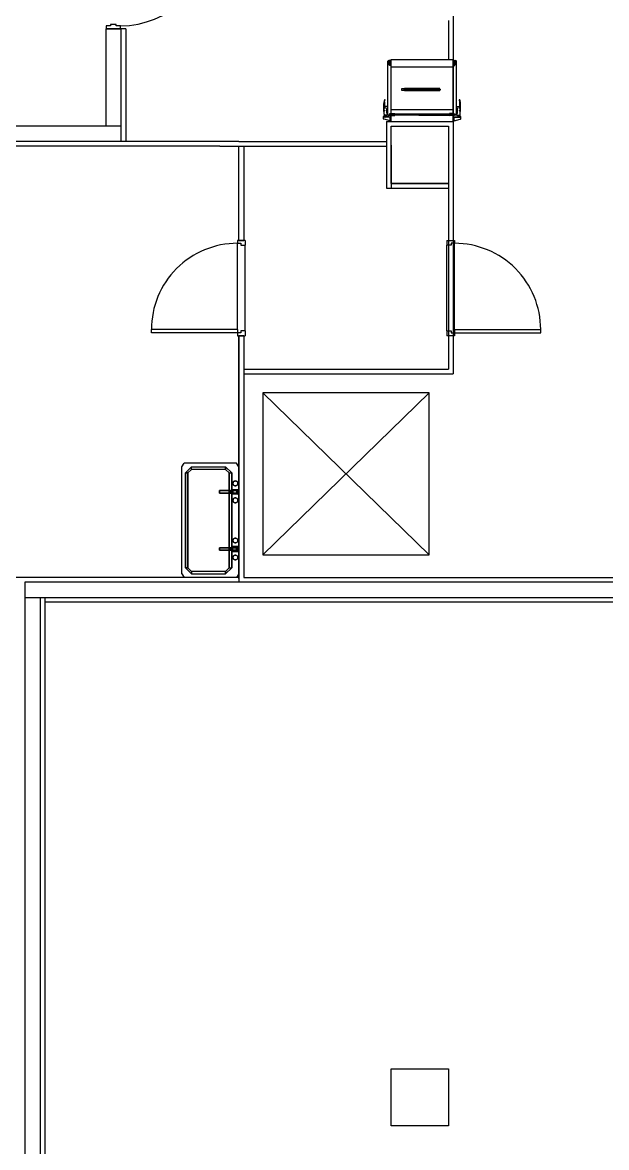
# Model space of a CAD drawing. Header units: millimetres. Extents: x 635438 to 684586, y -467743 to -415930.
# Drawn here: x 672008 to 678145, y -456899 to -445082 of the extents above; entities that cross this region are included whole.
import ezdxf

# ---------------------------------------------------------------- set-up
doc = ezdxf.new("R2010")
doc.units = ezdxf.units.MM
doc.header["$LTSCALE"] = 500
doc.layers.add('동물실', color=9, linetype='Continuous')

msp = doc.modelspace()

# ---------------------------------------------------------------- linework, layer by layer
at = {"layer": '동물실', "color": 251}
for p, q in [((676532.8, -438847.4), (676532.8, -448772.4)), ((672932.8, -445117.3), (672887.8, -445117.3)), ((672887.8, -445117.3), (672887.8, -445147.3)), ((672932.8, -445117.3), (672887.8, -445117.3)), ((672887.8, -445117.3), (672887.8, -445147.3)), ((672992.8, -445102.3), (672932.8, -445102.3)), ((672932.8, -445102.3), (672932.8, -445117.3)), ((672992.8, -445102.3), (672932.8, -445102.3)), ((672932.8, -445102.3), (672932.8, -445117.3)), ((672992.8, -445117.3), (672992.8, -445102.3)), ((672992.8, -445117.3), (672992.8, -445102.3)), ((673037.8, -445117.3), (672992.8, -445117.3)), ((673037.8, -445117.3), (672992.8, -445117.3)), ((673037.8, -445147.3), (673037.8, -445117.3)), ((673037.8, -445147.3), (673037.8, -445117.3)), ((676482.8, -445062.3), (676482.8, -445472.4)), ((672882.8, -445147.3), (672882.8, -446172.4)), ((673042.8, -445147.3), (672882.8, -445147.3)), ((672887.8, -445147.3), (673037.8, -445147.3)), ((672887.8, -445147.3), (673037.8, -445147.3)), ((673042.8, -445147.3), (673042.8, -446332.4)), ((673092.8, -445147.3), (673042.8, -445147.3)), ((673092.8, -445147.3), (673092.8, -446332.4)), ((675857.7, -445488.3), (675857.7, -445479.8)), ((675874.7, -445480.8), (675857.7, -445480.8)), ((675871.9, -445496.8), (675871.9, -445483.6)), ((675871.9, -445485.5), (675876.6, -445485.5)), ((675878.5, -445480.8), (675874.7, -445480.8)), ((675876.6, -445494.9), (675876.6, -445485.5)), ((675878.5, -445487.9), (675876.6, -445485.5)), ((675878.5, -445492.6), (675878.5, -445487.9)), ((675878.5, -445487.9), (675881.3, -445487.9)), ((675881.3, -445496.8), (675881.3, -445483.6)), ((675882.8, -446122.4), (675882.8, -445472.4)), ((675882.8, -445472.4), (676532.8, -445472.4)), ((676532.8, -446122.4), (676532.8, -445472.4)), ((676534.2, -445496.8), (676534.2, -445483.6)), ((676537, -445487.9), (676534.2, -445487.9)), ((676537, -445480.8), (676540.8, -445480.8)), ((676537, -445487.9), (676538.9, -445485.5)), ((676537, -445492.6), (676537, -445487.9)), ((676538.9, -445494.9), (676538.9, -445485.5)), ((676543.6, -445485.5), (676538.9, -445485.5)), ((676540.8, -445480.8), (676557.8, -445480.8)), ((676543.6, -445496.8), (676543.6, -445483.6)), ((676557.8, -445488.3), (676557.8, -445479.8)), ((675870, -445511), (675845.9, -445511)), ((675855.9, -445490.2), (675847.4, -445490.2)), ((675847.8, -446056.3), (675847.8, -445519.6)), ((675847.8, -445519.6), (675880.9, -445519.6)), ((675848.3, -445515.7), (675848.3, -445490.2)), ((675864.3, -445504.4), (675851.1, -445504.4)), ((675864.3, -445518.5), (675851.1, -445518.5)), ((675852.1, -445504.4), (675862.5, -445504.4)), ((675863.4, -445504.4), (675853, -445504.4)), ((675853, -445504.4), (675853, -445509.1)), ((675862.5, -445509.1), (675853, -445509.1)), ((675855.4, -445511), (675853, -445509.1)), ((675855.4, -445511), (675855.4, -445518.5)), ((675860.1, -445511), (675855.4, -445511)), ((675856.8, -445490.2), (675858.7, -445490.2)), ((675857.7, -445491.2), (675857.7, -445489.3)), ((675857.7, -445492.1), (675857.7, -445500.6)), ((675857.7, -445499.7), (675867.1, -445499.7)), ((675857.7, -445503.4), (675857.7, -445518.5)), ((675859.6, -445490.2), (675868.1, -445490.2)), ((675860.1, -445511), (675862.5, -445509.1)), ((675860.1, -445511), (675860.1, -445518.5)), ((675862.5, -445504.4), (675862.5, -445509.1)), ((675866, -445532.6), (675866, -445519.6)), ((675880.8, -445532.6), (675866, -445532.6)), ((675867.1, -445499.7), (675874.7, -445499.7)), ((675867.2, -445515.7), (675867.2, -445490.2)), ((675867.5, -445523.8), (675867.6, -445523.7)), ((675867.5, -445523.7), (675867.6, -445523.7)), ((675867.6, -445520.8), (675867.6, -445531.3)), ((675882.2, -445520.8), (675867.6, -445520.8)), ((675867.6, -445531.3), (675882.2, -445531.3)), ((675868.3, -445526.5), (675868.2, -445525.9)), ((675868.2, -445525.9), (675868.8, -445526)), ((675868.3, -445526.5), (675868.8, -445526)), ((675869.2, -445531.3), (675869.3, -445531.3)), ((675869.3, -445531.3), (675869.3, -445531.3)), ((675870.9, -445490.2), (675882.5, -445490.2)), ((675871.8, -445523.6), (675872.4, -445523.4)), ((675872.1, -445524), (675871.8, -445523.6)), ((675871.9, -445494.9), (675876.6, -445494.9)), ((675872.1, -445524), (675872.4, -445523.4)), ((675878.5, -445499.7), (675874.7, -445499.7)), ((675874.8, -445521), (675875.1, -445520.8)), ((675874.8, -445521), (675874.8, -445520.8)), ((675875.4, -445527.8), (675875.3, -445527.2)), ((675875.3, -445527.2), (675875.9, -445527.3)), ((675875.4, -445527.8), (675875.9, -445527.3)), ((675875.6, -445529.2), (675876.2, -445529)), ((675875.9, -445529.7), (675875.6, -445529.2)), ((675875.9, -445529.7), (675876.2, -445529)), ((675878.5, -445492.6), (675876.6, -445494.9)), ((675877.5, -445524.9), (675878.4, -445525)), ((675877.6, -445525.7), (675877.5, -445524.9)), ((675877.6, -445525.7), (675878.4, -445525)), ((675878.5, -445492.6), (675881.3, -445492.6)), ((675878.6, -445521.3), (675879.2, -445521.1)), ((675878.9, -445521.7), (675878.6, -445521.3)), ((675878.9, -445521.7), (675879.2, -445521.1)), ((675880.9, -445520.8), (675880.9, -445519.6)), ((675880.9, -446032.8), (675880.9, -445545.4)), ((675881.9, -445522.3), (675881.8, -445521.8)), ((675881.8, -445521.8), (675882.1, -445521.8)), ((675881.9, -445522.3), (675882.1, -445522.1)), ((675882.2, -445531.3), (675882.2, -445520.8)), ((675882.8, -445547.4), (676532.8, -445547.4)), ((676544.6, -445490.2), (676533, -445490.2)), ((676533.3, -445520.8), (676547.9, -445520.8)), ((676533.3, -445531.3), (676533.3, -445520.8)), ((676533.6, -445521.8), (676533.3, -445521.8)), ((676533.6, -445522.3), (676533.3, -445522.1)), ((676547.9, -445531.3), (676533.3, -445531.3)), ((676533.6, -445522.3), (676533.6, -445521.8)), ((676537, -445492.6), (676534.2, -445492.6)), ((676567.7, -445519.6), (676534.7, -445519.6)), ((676534.7, -445520.8), (676534.7, -445519.6)), ((676534.7, -445532.6), (676549.5, -445532.6)), ((676534.7, -446032.8), (676534.7, -445545.4)), ((676536.5, -445521.7), (676536.2, -445521.1)), ((676536.8, -445521.3), (676536.2, -445521.1)), ((676536.5, -445521.7), (676536.8, -445521.3)), ((676537, -445492.6), (676538.9, -445494.9)), ((676537, -445499.7), (676540.8, -445499.7)), ((676538, -445524.9), (676537.1, -445525)), ((676537.8, -445525.7), (676537.1, -445525)), ((676537.8, -445525.7), (676538, -445524.9)), ((676543.6, -445494.9), (676538.9, -445494.9)), ((676539.5, -445529.7), (676539.3, -445529)), ((676539.9, -445529.2), (676539.3, -445529)), ((676540.1, -445527.2), (676539.5, -445527.3)), ((676540.1, -445527.8), (676539.5, -445527.3)), ((676539.5, -445529.7), (676539.9, -445529.2)), ((676540.1, -445527.8), (676540.1, -445527.2)), ((676540.7, -445521), (676540.4, -445520.8)), ((676540.7, -445521), (676540.7, -445520.8)), ((676548.4, -445499.7), (676540.8, -445499.7)), ((676543.3, -445524), (676543.1, -445523.4)), ((676543.7, -445523.6), (676543.1, -445523.4)), ((676543.3, -445524), (676543.7, -445523.6)), ((676545.5, -445511), (676569.6, -445511)), ((676546.2, -445531.3), (676546.1, -445531.3)), ((676546.3, -445531.3), (676546.1, -445531.3)), ((676547.2, -445525.9), (676546.6, -445526)), ((676547.2, -445526.5), (676546.6, -445526)), ((676547.2, -445526.5), (676547.2, -445525.9)), ((676555.9, -445490.2), (676547.4, -445490.2)), ((676547.9, -445523.8), (676547.8, -445523.7)), ((676547.9, -445523.7), (676547.8, -445523.7)), ((676547.9, -445520.8), (676547.9, -445531.3)), ((676548.4, -445515.7), (676548.4, -445490.2)), ((676557.8, -445499.7), (676548.4, -445499.7)), ((676549.5, -445532.6), (676549.5, -445519.6)), ((676551.2, -445504.4), (676564.4, -445504.4)), ((676551.2, -445518.5), (676564.4, -445518.5)), ((676552.1, -445504.4), (676562.5, -445504.4)), ((676563.5, -445504.4), (676553.1, -445504.4)), ((676553.1, -445504.4), (676553.1, -445509.1)), ((676553.1, -445509.1), (676562.5, -445509.1)), ((676555.4, -445511), (676553.1, -445509.1)), ((676555.4, -445511), (676555.4, -445518.5)), ((676555.4, -445511), (676560.1, -445511)), ((676558.7, -445490.2), (676556.8, -445490.2)), ((676557.8, -445491.2), (676557.8, -445489.3)), ((676557.8, -445492.1), (676557.8, -445500.6)), ((676557.8, -445503.4), (676557.8, -445518.5)), ((676559.7, -445490.2), (676568.2, -445490.2)), ((676560.1, -445511), (676562.5, -445509.1)), ((676560.1, -445511), (676560.1, -445518.5)), ((676562.5, -445504.4), (676562.5, -445509.1)), ((676567.2, -445515.7), (676567.2, -445490.2)), ((676567.7, -446056.3), (676567.7, -445519.6)), ((676376.5, -445779.7), (675989, -445779.7)), ((675989, -445779.7), (675989, -445791.8)), ((675989, -445791.8), (676376.5, -445791.8)), ((676012.3, -445785.7), (676403.2, -445785.7)), ((676392.6, -445776.5), (676022.9, -445776.5)), ((676022.9, -445776.5), (676022.9, -445795)), ((676022.9, -445795), (676392.6, -445795)), ((676035.8, -445776.5), (676035.8, -445795)), ((676376.5, -445791.8), (676376.5, -445779.7)), ((676379.7, -445795), (676379.7, -445776.5)), ((676392.6, -445795), (676392.6, -445776.5)), ((675804.4, -446015.7), (675804.4, -445932.8)), ((675812.1, -445915.9), (675815.1, -445900.9)), ((675814.7, -445894.8), (675814.2, -445894.9)), ((675815.1, -445900.9), (675815.8, -445895.8)), ((676600.4, -445900.9), (676599.7, -445895.8)), ((676603.5, -445915.9), (676600.4, -445900.9)), ((676600.9, -445894.8), (676601.3, -445894.9)), ((676611.1, -446015.7), (676611.1, -445932.8)), ((675801.6, -446092.6), (675801.6, -446077.1)), ((675870.5, -446077.1), (675801.6, -446077.1)), ((675801.7, -446076.1), (675801.7, -446074.5)), ((675801.8, -446074), (675809.1, -446062.9)), ((675816.7, -446077.1), (675802.5, -446077.1)), ((675807.3, -446046.9), (675807.3, -445974.2)), ((675808.2, -446008.2), (675815.8, -446008.2)), ((675811, -445979.9), (675822.4, -445979.9)), ((675812, -446012), (675812, -446004.4)), ((675845, -445964.8), (675816.7, -445964.8)), ((675816.7, -445985.5), (675816.7, -445974.2)), ((675845, -446056.3), (675816.7, -446056.3)), ((675817.6, -446076.1), (675817.6, -446065.8)), ((675862, -446072.4), (675817.6, -446072.4)), ((675820.2, -446056.3), (675820.2, -446067.7)), ((675820.2, -446067.7), (675824, -446067.7)), ((675847.4, -445992.2), (675834.4, -445992.2)), ((675847.4, -446026.1), (675834.4, -446026.1)), ((675834.4, -446056.3), (675834.4, -446056.3)), ((675836.5, -446033.7), (675836.5, -445987.4)), ((675838.4, -445990.3), (675836.5, -445988.4)), ((675838.4, -445994), (675836.5, -445995.9)), ((675838.4, -446024.2), (675836.5, -446022.3)), ((675838.4, -446028), (675836.5, -446029.9)), ((675845, -445990.3), (675838.4, -445990.3)), ((675838.4, -445994), (675838.4, -445990.3)), ((675845, -445994), (675838.4, -445994)), ((675845, -446024.2), (675838.4, -446024.2)), ((675838.4, -446028), (675838.4, -446024.2)), ((675845, -446028), (675838.4, -446028)), ((675845, -446056.3), (675845, -445964.8)), ((675879.9, -446056.3), (675847.8, -446056.3)), ((675847.8, -446056.3), (675880.9, -446056.3)), ((675862, -446077.1), (675862, -446072.4)), ((675866, -446043.3), (675866, -446056.3)), ((675880.8, -446043.3), (675866, -446043.3)), ((675884.7, -446079), (675867.5, -446079)), ((675867.6, -446055.1), (675867.6, -446044.6)), ((675867.6, -446044.6), (675882.2, -446044.6)), ((675882.2, -446055.1), (675867.6, -446055.1)), ((675867.8, -446052.5), (675867.9, -446052.6)), ((675867.8, -446052.6), (675867.9, -446052.6)), ((675868.6, -446049.8), (675868.5, -446050.4)), ((675868.5, -446050.4), (675869.1, -446050.3)), ((675868.6, -446049.8), (675869.1, -446050.3)), ((675869.5, -446045), (675869.6, -446045)), ((675869.6, -446045), (675869.6, -446045)), ((675870.5, -446115.8), (675870.5, -446069.5)), ((675881.7, -446069.5), (675870.5, -446069.5)), ((675873.4, -446077.1), (675870.6, -446074.3)), ((675872.4, -446052.3), (675872.1, -446052.8)), ((675872.1, -446052.8), (675872.7, -446052.9)), ((675872.4, -446052.3), (675872.7, -446052.9)), ((675873.4, -446080.9), (675873.4, -446077.1)), ((675881.7, -446077.1), (675873.4, -446077.1)), ((675875.1, -446055.3), (675875.4, -446055.5)), ((675875.1, -446055.3), (675875.1, -446055.5)), ((675875.7, -446048.5), (675875.6, -446049.1)), ((675875.6, -446049.1), (675876.2, -446049)), ((675875.7, -446048.5), (675876.2, -446049)), ((675876.2, -446046.6), (675875.9, -446047.1)), ((675875.9, -446047.1), (675876.5, -446047.3)), ((675876.2, -446046.6), (675876.5, -446047.3)), ((675877.9, -446050.6), (675877.8, -446051.4)), ((675877.8, -446051.4), (675878.7, -446051.3)), ((675877.9, -446050.6), (675878.7, -446051.3)), ((675879.2, -446054.6), (675878.9, -446055)), ((675878.9, -446055), (675879.5, -446055.2)), ((675879.2, -446054.6), (675879.5, -446055.2)), ((675922.8, -446049.4), (675879.3, -446049.3)), ((675880.9, -446055.1), (675880.9, -446056.3)), ((675881.7, -446115.8), (675881.7, -446069.5)), ((675882.2, -446054), (675882.1, -446054.5)), ((675882.1, -446054.5), (675882.4, -446054.5)), ((675882.2, -446044.6), (675882.2, -446055.1)), ((675882.2, -446054), (675882.4, -446054.2)), ((675882.8, -445997.4), (676532.8, -445997.4)), ((675882.8, -446054.5), (675882.8, -446035.6)), ((675882.8, -446039.9), (675920.5, -446039.9)), ((675920.5, -446058.8), (675882.8, -446039.9)), ((675882.8, -446058.8), (675920.5, -446039.9)), ((675882.8, -446058.8), (675920.5, -446058.8)), ((675920.5, -446058.8), (675920.5, -446039.9)), ((676495, -446044.5), (675920.5, -446044.5)), ((676495, -446054.1), (675920.5, -446054.1)), ((676172.5, -446044.5), (676495, -446044.5)), ((676172.5, -446054.1), (676495, -446054.1)), ((676492.7, -446049.4), (676536.3, -446049.3)), ((676495, -446058.8), (676495, -446039.9)), ((676495, -446058.8), (676532.8, -446039.9)), ((676532.8, -446058.8), (676495, -446039.9)), ((676532.8, -446039.9), (676495, -446039.9)), ((676532.8, -446058.8), (676495, -446058.8)), ((676530.8, -446079), (676548, -446079)), ((676532.8, -446054.5), (676532.8, -446035.6)), ((676532.8, -446054.5), (676532.8, -446035.6)), ((676547.9, -446044.6), (676533.3, -446044.6)), ((676533.3, -446044.6), (676533.3, -446055.1)), ((676533.6, -446053.4), (676533.3, -446053.6)), ((676533.6, -446053.9), (676533.3, -446053.9)), ((676533.3, -446055.1), (676547.9, -446055.1)), ((676533.6, -446053.4), (676533.6, -446053.9)), ((676533.8, -446115.8), (676533.8, -446069.5)), ((676533.8, -446069.5), (676545, -446069.5)), ((676533.8, -446077.1), (676542.1, -446077.1)), ((676534.7, -446043.3), (676549.5, -446043.3)), ((676534.7, -446055.1), (676534.7, -446056.3)), ((676567.7, -446056.3), (676534.7, -446056.3)), ((676536.5, -446054), (676536.2, -446054.6)), ((676536.8, -446054.4), (676536.2, -446054.6)), ((676536.5, -446054), (676536.8, -446054.4)), ((676537.8, -446050), (676537.1, -446050.7)), ((676538, -446050.8), (676537.1, -446050.7)), ((676537.8, -446050), (676538, -446050.8)), ((676539.5, -446046), (676539.3, -446046.7)), ((676539.9, -446046.5), (676539.3, -446046.7)), ((676539.5, -446046), (676539.9, -446046.5)), ((676540.1, -446047.9), (676539.5, -446048.4)), ((676540.1, -446048.5), (676539.5, -446048.4)), ((676540.1, -446047.9), (676540.1, -446048.5)), ((676540.7, -446054.7), (676540.4, -446054.9)), ((676540.7, -446054.7), (676540.7, -446054.9)), ((676542.1, -446077.1), (676544.9, -446074.3)), ((676542.1, -446080.9), (676542.1, -446077.1)), ((676543.3, -446051.7), (676543.1, -446052.3)), ((676543.7, -446052.1), (676543.1, -446052.3)), ((676543.3, -446051.7), (676543.7, -446052.1)), ((676545, -446115.8), (676545, -446069.5)), ((676545, -446077.1), (676613.9, -446077.1)), ((676546.2, -446044.4), (676546.1, -446044.4)), ((676546.3, -446044.4), (676546.1, -446044.4)), ((676547.2, -446049.2), (676546.6, -446049.7)), ((676547.2, -446049.8), (676546.6, -446049.7)), ((676547.2, -446049.2), (676547.2, -446049.8)), ((676547.9, -446051.9), (676547.8, -446052)), ((676547.9, -446052), (676547.8, -446052)), ((676547.9, -446055.1), (676547.9, -446044.6)), ((676549.5, -446043.3), (676549.5, -446056.3)), ((676553.5, -446072.4), (676597.9, -446072.4)), ((676553.5, -446077.1), (676553.5, -446072.4)), ((676568.1, -445992.2), (676581.1, -445992.2)), ((676568.1, -446026.1), (676581.1, -446026.1)), ((676570.5, -446056.3), (676570.5, -445964.8)), ((676570.5, -445964.8), (676598.8, -445964.8)), ((676570.5, -445990.3), (676577.1, -445990.3)), ((676570.5, -445994), (676577.1, -445994)), ((676570.5, -446024.2), (676577.1, -446024.2)), ((676570.5, -446028), (676577.1, -446028)), ((676570.5, -446056.3), (676598.8, -446056.3)), ((676577.1, -445990.3), (676579, -445988.4)), ((676577.1, -445994), (676577.1, -445990.3)), ((676577.1, -445994), (676579, -445995.9)), ((676577.1, -446024.2), (676579, -446022.3)), ((676577.1, -446028), (676577.1, -446024.2)), ((676577.1, -446028), (676579, -446029.9)), ((676579, -446033.7), (676579, -445987.4)), ((676581.2, -446056.3), (676581.2, -446056.3)), ((676595.3, -446067.7), (676591.5, -446067.7)), ((676604.5, -445979.9), (676593.2, -445979.9)), ((676595.3, -446056.3), (676595.3, -446067.7)), ((676597.9, -446076.1), (676597.9, -446065.8)), ((676598.8, -445985.5), (676598.8, -445974.2)), ((676598.8, -446077.1), (676613, -446077.1)), ((676607.3, -446008.2), (676599.8, -446008.2)), ((676603.6, -446012), (676603.6, -446004.4)), ((676613.8, -446074), (676606.5, -446062.9)), ((676608.3, -446046.9), (676608.3, -445974.2)), ((676613.8, -446076.1), (676613.8, -446074.5)), ((676613.9, -446092.6), (676613.9, -446077.1)), ((673042.8, -446172.4), (671832.8, -446172.4)), ((673042.8, -446172.4), (673042.8, -446172.4)), ((675870.3, -446115.8), (675808.5, -446099.4)), ((675832.8, -446122.4), (675832.8, -446822.4)), ((675832.8, -446122.4), (676532.8, -446122.4)), ((675885.1, -446106.4), (675867.5, -446106.4)), ((675881.7, -446088.4), (675870.5, -446088.4)), ((675873.3, -446104.5), (675870.5, -446101.6)), ((675873.3, -446108.2), (675870.5, -446111.1)), ((675873.4, -446080.9), (675870.6, -446083.7)), ((675881.7, -446115.8), (675870.6, -446115.8)), ((675873.3, -446108.2), (675873.3, -446104.5)), ((675881.7, -446104.5), (675873.3, -446104.5)), ((675881.7, -446108.2), (675873.3, -446108.2)), ((675881.7, -446080.9), (675873.4, -446080.9)), ((675882.8, -446172.4), (676482.8, -446172.4)), ((675882.8, -446772.4), (675882.8, -446172.4)), ((675882.8, -446172.4), (676482.8, -446172.4)), ((675882.8, -446772.4), (675882.8, -446172.4)), ((676482.8, -446172.4), (676482.8, -446772.4)), ((676482.8, -446172.4), (676482.8, -448722.4)), ((676530.4, -446106.4), (676548, -446106.4)), ((676533.8, -446080.9), (676542.1, -446080.9)), ((676533.8, -446088.4), (676545, -446088.4)), ((676533.8, -446104.5), (676542.2, -446104.5)), ((676533.8, -446108.2), (676542.2, -446108.2)), ((676533.8, -446115.8), (676544.9, -446115.8)), ((676542.1, -446080.9), (676544.9, -446083.7)), ((676542.2, -446104.5), (676545, -446101.6)), ((676542.2, -446108.2), (676542.2, -446104.5)), ((676542.2, -446108.2), (676545, -446111.1)), ((676545.3, -446115.8), (676607, -446099.4)), ((673042.8, -446332.4), (671832.8, -446332.4)), ((674082.8, -446382.4), (671832.8, -446382.4)), ((674282.8, -446332.4), (673042.8, -446332.4)), ((674082.8, -446382.4), (675832.8, -446382.4)), ((674282.8, -446332.4), (675832.8, -446332.4)), ((674282.8, -447372.4), (674282.8, -446382.4)), ((674332.8, -446382.4), (674332.8, -447372.4)), ((675882.8, -446372.4), (675882.8, -446822.4)), ((675882.8, -446772.4), (676482.8, -446772.4)), ((676482.8, -446772.4), (675882.8, -446772.4)), ((676482.8, -446772.4), (675882.8, -446772.4)), ((675832.8, -446822.4), (676482.8, -446822.4)), ((674267.8, -447372.4), (674267.8, -447401.8)), ((674347.8, -447372.4), (674267.8, -447372.4)), ((674282.8, -447372.4), (674332.8, -447372.4)), ((674332.8, -447372.4), (674282.8, -447372.4)), ((674347.8, -447372.4), (674347.8, -447422.3)), ((676467.8, -447372.4), (676547.8, -447372.4)), ((676467.8, -447372.4), (676467.8, -447422.3)), ((676482.8, -447372.4), (676532.8, -447372.4)), ((676547.8, -447372.4), (676547.8, -447401.8)), ((674267.8, -447401.8), (674303.6, -447401.8)), ((674267.8, -448307.8), (674267.8, -447401.8)), ((674303.6, -447401.8), (674303.6, -447422.3)), ((674303.6, -447401.8), (674303.6, -447422.3)), ((674303.6, -447422.3), (674347.8, -447422.3)), ((674347.8, -448322.5), (674347.8, -447422.3)), ((676511.9, -447422.3), (676467.8, -447422.3)), ((676467.8, -448322.5), (676467.8, -447422.3)), ((676511.9, -447401.8), (676511.9, -447422.3)), ((676547.8, -447401.8), (676511.9, -447401.8)), ((676511.9, -447401.8), (676511.9, -447422.3)), ((676547.8, -448307.8), (676547.8, -447401.8)), ((674267.8, -448307.8), (673362.5, -448307.8)), ((673362.5, -448343), (673362.5, -448307.8)), ((674267.8, -448307.8), (674267.8, -448343)), ((674303.6, -448322.5), (674303.6, -448343)), ((674347.8, -448322.5), (674303.6, -448322.5)), ((674347.8, -448322.5), (674347.8, -448372.4)), ((676467.8, -448322.5), (676511.9, -448322.5)), ((676467.8, -448322.5), (676467.8, -448372.4)), ((676511.9, -448322.5), (676511.9, -448343)), ((676547.8, -448307.8), (677453, -448307.8)), ((676547.8, -448307.8), (676547.8, -448343)), ((677453, -448343), (677453, -448307.8)), ((674267.8, -448343), (673362.5, -448343)), ((674267.8, -448343), (674267.8, -448372.4)), ((674303.6, -448343), (674267.8, -448343)), ((674267.8, -448372.4), (674347.8, -448372.4)), ((674282.8, -450922.3), (674282.8, -448372.4)), ((674282.8, -448372.4), (674282.8, -450962.3)), ((674332.8, -448372.4), (674282.8, -448372.4)), ((674282.8, -448372.4), (674332.8, -448372.4)), ((674282.8, -448372.4), (674332.8, -448372.4)), ((674332.8, -448372.4), (674332.8, -450912.3)), ((676547.8, -448372.4), (676467.8, -448372.4)), ((676532.8, -448372.4), (676482.8, -448372.4)), ((676532.8, -448372.4), (676482.8, -448372.4)), ((676511.9, -448343), (676547.8, -448343)), ((676547.8, -448343), (676547.8, -448372.4)), ((676547.8, -448343), (677453, -448343)), ((674332.8, -448722.4), (676482.8, -448722.4)), ((674332.8, -448772.4), (676532.8, -448772.4)), ((676282.8, -448972.4), (674532.8, -450672.3)), ((676282.8, -450672.3), (674532.8, -448972.4)), ((676282.8, -448972.4), (674532.8, -448972.4)), ((674532.8, -448972.4), (674532.8, -450672.3)), ((676282.8, -450672.3), (676282.8, -448972.4)), ((673682.8, -449750.5), (673708.2, -449712.3)), ((674257.3, -449712.3), (673708.2, -449712.3)), ((674282.8, -449750.5), (674257.3, -449712.3)), ((673682.8, -450874.2), (673682.8, -449750.5)), ((673784.5, -449750.5), (673720.9, -449814.1)), ((673784.5, -449750.5), (673720.9, -449814.1)), ((673720.9, -449814.1), (673720.9, -450810.5)), ((673720.9, -449814.1), (673746.4, -449814.1)), ((673720.9, -450810.5), (673720.9, -449814.1)), ((673746.4, -449814.1), (673720.9, -449814.1)), ((673784.5, -449775.9), (673746.4, -449814.1)), ((673746.4, -449814.1), (673784.5, -449775.9)), ((673746.4, -450810.5), (673746.4, -449814.1)), ((673746.4, -449814.1), (673746.4, -450810.5)), ((673784.5, -449750.5), (674142.7, -449750.5)), ((673784.5, -449775.9), (673784.5, -449750.5)), ((673784.5, -449750.5), (674142.7, -449750.5)), ((673784.5, -449775.9), (673784.5, -449750.5)), ((674142.7, -449775.9), (673784.5, -449775.9)), ((674142.7, -449775.9), (673784.5, -449775.9)), ((674206.4, -449814.1), (674142.7, -449750.5)), ((674142.7, -449750.5), (674142.7, -449775.9)), ((674142.7, -449750.5), (674206.4, -449814.1)), ((674142.7, -449775.9), (674142.7, -449750.5)), ((674142.7, -449775.9), (674180.9, -449814.1)), ((674180.9, -449814.1), (674142.7, -449775.9)), ((674180.9, -449814.1), (674180.9, -450810.5)), ((674180.9, -449814.1), (674206.4, -449814.1)), ((674180.9, -450810.5), (674180.9, -449814.1)), ((674180.9, -449814.1), (674206.4, -449814.1)), ((674206.4, -450810.5), (674206.4, -449814.1)), ((674206.4, -449814.1), (674206.4, -450810.5)), ((674282.8, -449750.5), (674282.8, -450874.2)), ((674220, -449916.7), (674219.1, -449923.2)), ((674219.1, -449923.2), (674220, -449916.7)), ((674220, -449916.7), (674219.1, -449923.2)), ((674219.1, -449923.2), (674220, -449916.7)), ((674219.1, -449923.2), (674220, -449929.9)), ((674220, -449929.9), (674219.1, -449923.2)), ((674219.1, -449923.2), (674220, -449929.9)), ((674220, -449929.9), (674219.1, -449923.2)), ((674222.5, -449910.5), (674220, -449916.7)), ((674220, -449916.7), (674222.5, -449910.5)), ((674222.5, -449910.5), (674220, -449916.7)), ((674220, -449916.7), (674222.5, -449910.5)), ((674220, -449929.9), (674222.5, -449936)), ((674222.5, -449936), (674220, -449929.9)), ((674220, -449929.9), (674222.5, -449936)), ((674222.5, -449936), (674220, -449929.9)), ((674226.6, -449905.2), (674222.5, -449910.5)), ((674222.5, -449910.5), (674226.6, -449905.2)), ((674226.6, -449905.2), (674222.5, -449910.5)), ((674222.5, -449910.5), (674226.6, -449905.2)), ((674222.5, -449936), (674226.6, -449941.2)), ((674226.6, -449941.2), (674222.5, -449936)), ((674222.5, -449936), (674226.6, -449941.2)), ((674226.6, -449941.2), (674222.5, -449936)), ((674231.8, -449901.2), (674226.6, -449905.2)), ((674226.6, -449905.2), (674231.8, -449901.2)), ((674231.8, -449901.2), (674226.6, -449905.2)), ((674226.6, -449905.2), (674231.8, -449901.2)), ((674226.6, -449941.2), (674231.8, -449945.3)), ((674231.8, -449945.3), (674226.6, -449941.2)), ((674226.6, -449941.2), (674231.8, -449945.3)), ((674231.8, -449945.3), (674226.6, -449941.2)), ((674238, -449898.6), (674231.8, -449901.2)), ((674231.8, -449901.2), (674238, -449898.6)), ((674238, -449898.6), (674231.8, -449901.2)), ((674231.8, -449901.2), (674238, -449898.6)), ((674231.8, -449945.3), (674238, -449947.8)), ((674238, -449947.8), (674231.8, -449945.3)), ((674231.8, -449945.3), (674238, -449947.8)), ((674238, -449947.8), (674231.8, -449945.3)), ((674244.6, -449897.8), (674238, -449898.6)), ((674238, -449898.6), (674244.6, -449897.8)), ((674244.6, -449897.8), (674238, -449898.6)), ((674238, -449898.6), (674244.6, -449897.8)), ((674238, -449947.8), (674244.6, -449948.7)), ((674244.6, -449948.7), (674238, -449947.8)), ((674238, -449947.8), (674244.6, -449948.7)), ((674244.6, -449948.7), (674238, -449947.8)), ((674251.2, -449898.6), (674244.6, -449897.8)), ((674244.6, -449897.8), (674251.2, -449898.6)), ((674251.2, -449898.6), (674244.6, -449897.8)), ((674244.6, -449897.8), (674251.2, -449898.6)), ((674244.6, -449948.7), (674251.2, -449947.8)), ((674251.2, -449947.8), (674244.6, -449948.7)), ((674244.6, -449948.7), (674251.2, -449947.8)), ((674251.2, -449947.8), (674244.6, -449948.7)), ((674257.3, -449901.2), (674251.2, -449898.6)), ((674251.2, -449898.6), (674257.3, -449901.2)), ((674257.3, -449901.2), (674251.2, -449898.6)), ((674251.2, -449898.6), (674257.3, -449901.2)), ((674251.2, -449947.8), (674257.3, -449945.3)), ((674257.3, -449945.3), (674251.2, -449947.8)), ((674251.2, -449947.8), (674257.3, -449945.3)), ((674257.3, -449945.3), (674251.2, -449947.8)), ((674262.5, -449905.2), (674257.3, -449901.2)), ((674257.3, -449901.2), (674262.5, -449905.2)), ((674262.5, -449905.2), (674257.3, -449901.2)), ((674257.3, -449901.2), (674262.5, -449905.2)), ((674257.3, -449945.3), (674262.5, -449941.2)), ((674262.5, -449941.2), (674257.3, -449945.3)), ((674257.3, -449945.3), (674262.5, -449941.2)), ((674262.5, -449941.2), (674257.3, -449945.3)), ((674266.6, -449910.5), (674262.5, -449905.2)), ((674262.5, -449905.2), (674266.6, -449910.5)), ((674266.6, -449910.5), (674262.5, -449905.2)), ((674262.5, -449905.2), (674266.6, -449910.5)), ((674262.5, -449941.2), (674266.6, -449936)), ((674266.6, -449936), (674262.5, -449941.2)), ((674262.5, -449941.2), (674266.6, -449936)), ((674266.6, -449936), (674262.5, -449941.2)), ((674269.2, -449916.7), (674266.6, -449910.5)), ((674266.6, -449910.5), (674269.2, -449916.7)), ((674269.2, -449916.7), (674266.6, -449910.5)), ((674266.6, -449910.5), (674269.2, -449916.7)), ((674266.6, -449936), (674269.2, -449929.9)), ((674269.2, -449929.9), (674266.6, -449936)), ((674266.6, -449936), (674269.2, -449929.9)), ((674269.2, -449929.9), (674266.6, -449936)), ((674270, -449923.2), (674269.2, -449916.7)), ((674269.2, -449916.7), (674270, -449923.2)), ((674270, -449923.2), (674269.2, -449916.7)), ((674269.2, -449916.7), (674270, -449923.2)), ((674269.2, -449929.9), (674270, -449923.2)), ((674270, -449923.2), (674269.2, -449929.9)), ((674269.2, -449929.9), (674270, -449923.2)), ((674270, -449923.2), (674269.2, -449929.9)), ((674079.1, -449999.6), (674079.1, -450025.1)), ((674193.7, -449999.6), (674079.1, -449999.6)), ((674079.1, -449999.6), (674079.1, -450025.1)), ((674180.9, -449999.6), (674079.1, -449999.6)), ((674079.1, -450025.1), (674079.1, -449999.6)), ((674079.1, -449999.6), (674079.1, -450025.1)), ((674079.1, -449999.6), (674180.9, -449999.6)), ((674193.7, -449999.6), (674079.1, -449999.6)), ((674079.1, -450025.1), (674193.7, -450025.1)), ((674079.1, -450025.1), (674180.9, -450025.1)), ((674079.1, -450025.1), (674180.9, -450025.1)), ((674193.7, -450025.1), (674079.1, -450025.1)), ((674180.9, -449999.6), (674180.9, -450025.1)), ((674180.9, -449999.6), (674219.1, -449999.6)), ((674180.9, -450025.1), (674180.9, -449999.6)), ((674193.7, -449999.6), (674180.9, -449999.6)), ((674180.9, -449999.6), (674219.1, -449999.6)), ((674180.9, -449999.6), (674193.7, -449999.6)), ((674219.1, -450025.1), (674180.9, -450025.1)), ((674180.9, -450025.1), (674193.7, -450025.1)), ((674180.9, -450025.1), (674193.7, -450025.1)), ((674219.1, -450025.1), (674180.9, -450025.1)), ((674193.7, -450025.1), (674193.7, -449999.6)), ((674193.7, -449999.6), (674257.3, -449999.6)), ((674193.7, -450025.1), (674193.7, -449999.6)), ((674193.7, -449999.6), (674257.3, -449999.6)), ((674257.3, -450025.1), (674193.7, -450025.1)), ((674193.7, -450025.1), (674257.3, -450025.1)), ((674206.4, -449986.9), (674219.1, -449999.6)), ((674206.4, -450037.8), (674206.4, -449986.9)), ((674206.4, -449986.9), (674270, -449986.9)), ((674219.1, -449999.6), (674206.4, -449986.9)), ((674219.1, -450025.1), (674206.4, -450037.8)), ((674206.4, -450037.8), (674219.1, -450025.1)), ((674270, -450037.8), (674206.4, -450037.8)), ((674219.1, -449999.6), (674219.1, -450025.1)), ((674257.3, -449999.6), (674219.1, -449999.6)), ((674219.1, -449999.6), (674219.1, -450025.1)), ((674257.3, -450025.1), (674219.1, -450025.1)), ((674220, -450094.8), (674219.1, -450101.4)), ((674220, -450094.8), (674219.1, -450101.4)), ((674219.1, -450101.4), (674220, -450094.8)), ((674220, -450094.8), (674219.1, -450101.4)), ((674222.5, -450088.7), (674220, -450094.8)), ((674220, -450094.8), (674222.5, -450088.7)), ((674222.5, -450088.7), (674220, -450094.8)), ((674220, -450094.8), (674222.5, -450088.7)), ((674226.6, -450083.4), (674222.5, -450088.7)), ((674222.5, -450088.7), (674226.6, -450083.4)), ((674226.6, -450083.4), (674222.5, -450088.7)), ((674222.5, -450088.7), (674226.6, -450083.4)), ((674231.8, -450079.4), (674226.6, -450083.4)), ((674226.6, -450083.4), (674231.8, -450079.4)), ((674231.8, -450079.4), (674226.6, -450083.4)), ((674226.6, -450083.4), (674231.8, -450079.4)), ((674238, -450076.8), (674231.8, -450079.4)), ((674231.8, -450079.4), (674238, -450076.8)), ((674238, -450076.8), (674231.8, -450079.4)), ((674231.8, -450079.4), (674238, -450076.8)), ((674244.6, -450076), (674238, -450076.8)), ((674238, -450076.8), (674244.6, -450076)), ((674244.6, -450076), (674238, -450076.8)), ((674238, -450076.8), (674244.6, -450076)), ((674251.2, -450076.8), (674244.6, -450076)), ((674244.6, -450076), (674251.2, -450076.8)), ((674251.2, -450076.8), (674244.6, -450076)), ((674244.6, -450076), (674251.2, -450076.8)), ((674257.3, -450079.4), (674251.2, -450076.8)), ((674251.2, -450076.8), (674257.3, -450079.4)), ((674257.3, -450079.4), (674251.2, -450076.8)), ((674251.2, -450076.8), (674257.3, -450079.4)), ((674257.3, -449999.6), (674270, -449986.9)), ((674257.3, -449999.6), (674270, -449986.9)), ((674257.3, -449999.6), (674257.3, -450025.1)), ((674257.3, -449999.6), (674257.3, -450025.1)), ((674257.3, -450025.1), (674270, -450037.8)), ((674257.3, -450025.1), (674270, -450037.8)), ((674262.5, -450083.4), (674257.3, -450079.4)), ((674257.3, -450079.4), (674262.5, -450083.4)), ((674262.5, -450083.4), (674257.3, -450079.4)), ((674257.3, -450079.4), (674262.5, -450083.4)), ((674266.6, -450088.7), (674262.5, -450083.4)), ((674262.5, -450083.4), (674266.6, -450088.7)), ((674266.6, -450088.7), (674262.5, -450083.4)), ((674262.5, -450083.4), (674266.6, -450088.7)), ((674269.2, -450094.8), (674266.6, -450088.7)), ((674266.6, -450088.7), (674269.2, -450094.8)), ((674269.2, -450094.8), (674266.6, -450088.7)), ((674266.6, -450088.7), (674269.2, -450094.8)), ((674270, -450101.4), (674269.2, -450094.8)), ((674269.2, -450094.8), (674270, -450101.4)), ((674270, -450101.4), (674269.2, -450094.8)), ((674269.2, -450094.8), (674270, -450101.4)), ((674270, -449986.9), (674270, -450037.8)), ((674219.1, -450101.4), (674220, -450108)), ((674220, -450108), (674219.1, -450101.4)), ((674219.1, -450101.4), (674220, -450108)), ((674220, -450108), (674219.1, -450101.4)), ((674220, -450108), (674222.5, -450114.2)), ((674222.5, -450114.2), (674220, -450108)), ((674220, -450108), (674222.5, -450114.2)), ((674222.5, -450114.2), (674220, -450108)), ((674222.5, -450114.2), (674226.6, -450119.4)), ((674226.6, -450119.4), (674222.5, -450114.2)), ((674222.5, -450114.2), (674226.6, -450119.4)), ((674226.6, -450119.4), (674222.5, -450114.2)), ((674226.6, -450119.4), (674231.8, -450123.4)), ((674231.8, -450123.4), (674226.6, -450119.4)), ((674226.6, -450119.4), (674231.8, -450123.4)), ((674231.8, -450123.4), (674226.6, -450119.4)), ((674231.8, -450123.4), (674238, -450126)), ((674238, -450126), (674231.8, -450123.4)), ((674231.8, -450123.4), (674238, -450126)), ((674238, -450126), (674231.8, -450123.4)), ((674238, -450126), (674244.6, -450126.9)), ((674244.6, -450126.9), (674238, -450126)), ((674238, -450126), (674244.6, -450126.9)), ((674244.6, -450126.9), (674238, -450126)), ((674244.6, -450126.9), (674251.2, -450126)), ((674251.2, -450126), (674244.6, -450126.9)), ((674244.6, -450126.9), (674251.2, -450126)), ((674251.2, -450126), (674244.6, -450126.9)), ((674251.2, -450126), (674257.3, -450123.4)), ((674257.3, -450123.4), (674251.2, -450126)), ((674251.2, -450126), (674257.3, -450123.4)), ((674257.3, -450123.4), (674251.2, -450126)), ((674257.3, -450123.4), (674262.5, -450119.4)), ((674262.5, -450119.4), (674257.3, -450123.4)), ((674257.3, -450123.4), (674262.5, -450119.4)), ((674262.5, -450119.4), (674257.3, -450123.4)), ((674262.5, -450119.4), (674266.6, -450114.2)), ((674266.6, -450114.2), (674262.5, -450119.4)), ((674262.5, -450119.4), (674266.6, -450114.2)), ((674266.6, -450114.2), (674262.5, -450119.4)), ((674266.6, -450114.2), (674269.2, -450108)), ((674269.2, -450108), (674266.6, -450114.2)), ((674266.6, -450114.2), (674269.2, -450108)), ((674269.2, -450108), (674266.6, -450114.2)), ((674269.2, -450108), (674270, -450101.4)), ((674270, -450101.4), (674269.2, -450108)), ((674269.2, -450108), (674270, -450101.4)), ((674270, -450101.4), (674269.2, -450108)), ((674219.1, -450523.2), (674220, -450516.7)), ((674220, -450516.7), (674219.1, -450523.2)), ((674219.1, -450523.2), (674220, -450516.7)), ((674220, -450516.7), (674219.1, -450523.2)), ((674220, -450529.9), (674219.1, -450523.2)), ((674220, -450529.9), (674219.1, -450523.2)), ((674219.1, -450523.2), (674220, -450529.9)), ((674220, -450529.9), (674219.1, -450523.2)), ((674220, -450516.7), (674222.5, -450510.5)), ((674222.5, -450510.5), (674220, -450516.7)), ((674220, -450516.7), (674222.5, -450510.5)), ((674222.5, -450510.5), (674220, -450516.7)), ((674222.5, -450536), (674220, -450529.9)), ((674220, -450529.9), (674222.5, -450536)), ((674222.5, -450536), (674220, -450529.9)), ((674220, -450529.9), (674222.5, -450536)), ((674222.5, -450510.5), (674226.6, -450505.2)), ((674226.6, -450505.2), (674222.5, -450510.5)), ((674222.5, -450510.5), (674226.6, -450505.2)), ((674226.6, -450505.2), (674222.5, -450510.5)), ((674226.6, -450541.2), (674222.5, -450536)), ((674222.5, -450536), (674226.6, -450541.2)), ((674226.6, -450541.2), (674222.5, -450536)), ((674222.5, -450536), (674226.6, -450541.2)), ((674226.6, -450505.2), (674231.8, -450501.2)), ((674231.8, -450501.2), (674226.6, -450505.2)), ((674226.6, -450505.2), (674231.8, -450501.2)), ((674231.8, -450501.2), (674226.6, -450505.2)), ((674231.8, -450545.3), (674226.6, -450541.2)), ((674226.6, -450541.2), (674231.8, -450545.3)), ((674231.8, -450545.3), (674226.6, -450541.2)), ((674226.6, -450541.2), (674231.8, -450545.3)), ((674231.8, -450501.2), (674238, -450498.6)), ((674238, -450498.6), (674231.8, -450501.2)), ((674231.8, -450501.2), (674238, -450498.6)), ((674238, -450498.6), (674231.8, -450501.2)), ((674238, -450547.8), (674231.8, -450545.3)), ((674231.8, -450545.3), (674238, -450547.8)), ((674238, -450547.8), (674231.8, -450545.3)), ((674231.8, -450545.3), (674238, -450547.8)), ((674238, -450498.6), (674244.6, -450497.8)), ((674244.6, -450497.8), (674238, -450498.6)), ((674238, -450498.6), (674244.6, -450497.8)), ((674244.6, -450497.8), (674238, -450498.6)), ((674244.6, -450548.7), (674238, -450547.8)), ((674238, -450547.8), (674244.6, -450548.7)), ((674244.6, -450548.7), (674238, -450547.8)), ((674238, -450547.8), (674244.6, -450548.7)), ((674244.6, -450497.8), (674251.2, -450498.6)), ((674251.2, -450498.6), (674244.6, -450497.8)), ((674244.6, -450497.8), (674251.2, -450498.6)), ((674251.2, -450498.6), (674244.6, -450497.8)), ((674251.2, -450547.8), (674244.6, -450548.7)), ((674244.6, -450548.7), (674251.2, -450547.8)), ((674251.2, -450547.8), (674244.6, -450548.7)), ((674244.6, -450548.7), (674251.2, -450547.8)), ((674251.2, -450498.6), (674257.3, -450501.2)), ((674257.3, -450501.2), (674251.2, -450498.6)), ((674251.2, -450498.6), (674257.3, -450501.2)), ((674257.3, -450501.2), (674251.2, -450498.6)), ((674257.3, -450545.3), (674251.2, -450547.8)), ((674251.2, -450547.8), (674257.3, -450545.3)), ((674257.3, -450545.3), (674251.2, -450547.8)), ((674251.2, -450547.8), (674257.3, -450545.3)), ((674257.3, -450501.2), (674262.5, -450505.2)), ((674262.5, -450505.2), (674257.3, -450501.2)), ((674257.3, -450501.2), (674262.5, -450505.2)), ((674262.5, -450505.2), (674257.3, -450501.2)), ((674262.5, -450541.2), (674257.3, -450545.3)), ((674257.3, -450545.3), (674262.5, -450541.2)), ((674262.5, -450541.2), (674257.3, -450545.3)), ((674257.3, -450545.3), (674262.5, -450541.2)), ((674262.5, -450505.2), (674266.6, -450510.5)), ((674266.6, -450510.5), (674262.5, -450505.2)), ((674262.5, -450505.2), (674266.6, -450510.5)), ((674266.6, -450510.5), (674262.5, -450505.2)), ((674266.6, -450536), (674262.5, -450541.2)), ((674262.5, -450541.2), (674266.6, -450536)), ((674266.6, -450536), (674262.5, -450541.2)), ((674262.5, -450541.2), (674266.6, -450536)), ((674266.6, -450510.5), (674269.2, -450516.7)), ((674269.2, -450516.7), (674266.6, -450510.5)), ((674266.6, -450510.5), (674269.2, -450516.7)), ((674269.2, -450516.7), (674266.6, -450510.5)), ((674269.2, -450529.9), (674266.6, -450536)), ((674266.6, -450536), (674269.2, -450529.9)), ((674269.2, -450529.9), (674266.6, -450536)), ((674266.6, -450536), (674269.2, -450529.9)), ((674269.2, -450516.7), (674270, -450523.2)), ((674270, -450523.2), (674269.2, -450516.7)), ((674269.2, -450516.7), (674270, -450523.2)), ((674270, -450523.2), (674269.2, -450516.7)), ((674270, -450523.2), (674269.2, -450529.9)), ((674269.2, -450529.9), (674270, -450523.2)), ((674270, -450523.2), (674269.2, -450529.9)), ((674269.2, -450529.9), (674270, -450523.2)), ((674079.1, -450599.6), (674193.7, -450599.6)), ((674079.1, -450625.1), (674079.1, -450599.6)), ((674079.1, -450599.6), (674180.9, -450599.6)), ((674079.1, -450625.1), (674079.1, -450599.6)), ((674079.1, -450599.6), (674079.1, -450625.1)), ((674079.1, -450625.1), (674079.1, -450599.6)), ((674079.1, -450599.6), (674180.9, -450599.6)), ((674193.7, -450599.6), (674079.1, -450599.6)), ((674193.7, -450625.1), (674079.1, -450625.1)), ((674180.9, -450625.1), (674079.1, -450625.1)), ((674079.1, -450625.1), (674180.9, -450625.1)), ((674193.7, -450625.1), (674079.1, -450625.1)), ((674180.9, -450625.1), (674180.9, -450599.6)), ((674180.9, -450599.6), (674180.9, -450625.1)), ((674219.1, -450599.6), (674180.9, -450599.6)), ((674180.9, -450599.6), (674193.7, -450599.6)), ((674180.9, -450599.6), (674193.7, -450599.6)), ((674219.1, -450599.6), (674180.9, -450599.6)), ((674180.9, -450625.1), (674219.1, -450625.1)), ((674193.7, -450625.1), (674180.9, -450625.1)), ((674180.9, -450625.1), (674219.1, -450625.1)), ((674180.9, -450625.1), (674193.7, -450625.1)), ((674193.7, -450599.6), (674193.7, -450625.1)), ((674193.7, -450599.6), (674193.7, -450625.1)), ((674257.3, -450599.6), (674193.7, -450599.6)), ((674193.7, -450599.6), (674257.3, -450599.6)), ((674193.7, -450625.1), (674257.3, -450625.1)), ((674193.7, -450625.1), (674257.3, -450625.1)), ((674219.1, -450599.6), (674206.4, -450586.9)), ((674206.4, -450586.9), (674206.4, -450637.8)), ((674206.4, -450586.9), (674219.1, -450599.6)), ((674270, -450586.9), (674206.4, -450586.9)), ((674206.4, -450637.8), (674219.1, -450625.1)), ((674219.1, -450625.1), (674206.4, -450637.8)), ((674206.4, -450637.8), (674270, -450637.8)), ((674219.1, -450625.1), (674219.1, -450599.6)), ((674257.3, -450599.6), (674219.1, -450599.6)), ((674219.1, -450625.1), (674219.1, -450599.6)), ((674257.3, -450625.1), (674219.1, -450625.1)), ((674222.5, -450688.7), (674226.6, -450683.4)), ((674226.6, -450683.4), (674222.5, -450688.7)), ((674222.5, -450688.7), (674226.6, -450683.4)), ((674226.6, -450683.4), (674222.5, -450688.7)), ((674226.6, -450683.4), (674231.8, -450679.4)), ((674231.8, -450679.4), (674226.6, -450683.4)), ((674226.6, -450683.4), (674231.8, -450679.4)), ((674231.8, -450679.4), (674226.6, -450683.4)), ((674231.8, -450679.4), (674238, -450676.8)), ((674238, -450676.8), (674231.8, -450679.4)), ((674231.8, -450679.4), (674238, -450676.8)), ((674238, -450676.8), (674231.8, -450679.4)), ((674238, -450676.8), (674244.6, -450676)), ((674244.6, -450676), (674238, -450676.8)), ((674238, -450676.8), (674244.6, -450676)), ((674244.6, -450676), (674238, -450676.8)), ((674244.6, -450676), (674251.2, -450676.8)), ((674251.2, -450676.8), (674244.6, -450676)), ((674244.6, -450676), (674251.2, -450676.8)), ((674251.2, -450676.8), (674244.6, -450676)), ((674251.2, -450676.8), (674257.3, -450679.4)), ((674257.3, -450679.4), (674251.2, -450676.8)), ((674251.2, -450676.8), (674257.3, -450679.4)), ((674257.3, -450679.4), (674251.2, -450676.8)), ((674257.3, -450599.6), (674270, -450586.9)), ((674257.3, -450599.6), (674270, -450586.9)), ((674257.3, -450625.1), (674257.3, -450599.6)), ((674257.3, -450625.1), (674257.3, -450599.6)), ((674257.3, -450625.1), (674270, -450637.8)), ((674257.3, -450625.1), (674270, -450637.8)), ((674257.3, -450679.4), (674262.5, -450683.4)), ((674262.5, -450683.4), (674257.3, -450679.4)), ((674257.3, -450679.4), (674262.5, -450683.4)), ((674262.5, -450683.4), (674257.3, -450679.4)), ((674262.5, -450683.4), (674266.6, -450688.7)), ((674266.6, -450688.7), (674262.5, -450683.4)), ((674262.5, -450683.4), (674266.6, -450688.7)), ((674266.6, -450688.7), (674262.5, -450683.4)), ((674270, -450637.8), (674270, -450586.9)), ((674532.8, -450672.3), (676282.8, -450672.3)), ((674219.1, -450701.4), (674220, -450694.8)), ((674220, -450694.8), (674219.1, -450701.4)), ((674219.1, -450701.4), (674220, -450694.8)), ((674220, -450694.8), (674219.1, -450701.4)), ((674220, -450708), (674219.1, -450701.4)), ((674219.1, -450701.4), (674220, -450708)), ((674220, -450708), (674219.1, -450701.4)), ((674219.1, -450701.4), (674220, -450708)), ((674220, -450694.8), (674222.5, -450688.7)), ((674222.5, -450688.7), (674220, -450694.8)), ((674220, -450694.8), (674222.5, -450688.7)), ((674222.5, -450688.7), (674220, -450694.8)), ((674222.5, -450714.2), (674220, -450708)), ((674220, -450708), (674222.5, -450714.2)), ((674222.5, -450714.2), (674220, -450708)), ((674220, -450708), (674222.5, -450714.2)), ((674226.6, -450719.4), (674222.5, -450714.2)), ((674222.5, -450714.2), (674226.6, -450719.4)), ((674226.6, -450719.4), (674222.5, -450714.2)), ((674222.5, -450714.2), (674226.6, -450719.4)), ((674231.8, -450723.4), (674226.6, -450719.4)), ((674226.6, -450719.4), (674231.8, -450723.4)), ((674231.8, -450723.4), (674226.6, -450719.4)), ((674226.6, -450719.4), (674231.8, -450723.4)), ((674238, -450726), (674231.8, -450723.4)), ((674231.8, -450723.4), (674238, -450726)), ((674238, -450726), (674231.8, -450723.4)), ((674231.8, -450723.4), (674238, -450726)), ((674244.6, -450726.9), (674238, -450726)), ((674238, -450726), (674244.6, -450726.9)), ((674244.6, -450726.9), (674238, -450726)), ((674238, -450726), (674244.6, -450726.9)), ((674251.2, -450726), (674244.6, -450726.9)), ((674244.6, -450726.9), (674251.2, -450726)), ((674251.2, -450726), (674244.6, -450726.9)), ((674244.6, -450726.9), (674251.2, -450726)), ((674257.3, -450723.4), (674251.2, -450726)), ((674251.2, -450726), (674257.3, -450723.4)), ((674257.3, -450723.4), (674251.2, -450726)), ((674251.2, -450726), (674257.3, -450723.4)), ((674262.5, -450719.4), (674257.3, -450723.4)), ((674257.3, -450723.4), (674262.5, -450719.4)), ((674262.5, -450719.4), (674257.3, -450723.4)), ((674257.3, -450723.4), (674262.5, -450719.4)), ((674266.6, -450714.2), (674262.5, -450719.4)), ((674262.5, -450719.4), (674266.6, -450714.2)), ((674266.6, -450714.2), (674262.5, -450719.4)), ((674262.5, -450719.4), (674266.6, -450714.2)), ((674266.6, -450688.7), (674269.2, -450694.8)), ((674269.2, -450694.8), (674266.6, -450688.7)), ((674266.6, -450688.7), (674269.2, -450694.8)), ((674269.2, -450694.8), (674266.6, -450688.7)), ((674269.2, -450708), (674266.6, -450714.2)), ((674266.6, -450714.2), (674269.2, -450708)), ((674269.2, -450708), (674266.6, -450714.2)), ((674266.6, -450714.2), (674269.2, -450708)), ((674269.2, -450694.8), (674270, -450701.4)), ((674270, -450701.4), (674269.2, -450694.8)), ((674269.2, -450694.8), (674270, -450701.4)), ((674270, -450701.4), (674269.2, -450694.8)), ((674270, -450701.4), (674269.2, -450708)), ((674269.2, -450708), (674270, -450701.4)), ((674270, -450701.4), (674269.2, -450708)), ((674269.2, -450708), (674270, -450701.4)), ((674282.8, -450912.3), (663992.8, -450912.3)), ((673682.8, -450874.2), (673708.2, -450912.3)), ((674257.3, -450912.3), (673708.2, -450912.3)), ((673784.5, -450874.2), (673720.9, -450810.5)), ((673720.9, -450810.5), (673746.4, -450810.5)), ((673784.5, -450874.2), (673720.9, -450810.5)), ((673746.4, -450810.5), (673720.9, -450810.5)), ((673784.5, -450848.7), (673746.4, -450810.5)), ((673746.4, -450810.5), (673784.5, -450848.7)), ((674142.7, -450848.7), (673784.5, -450848.7)), ((673784.5, -450848.7), (673784.5, -450874.2)), ((674142.7, -450848.7), (673784.5, -450848.7)), ((673784.5, -450848.7), (673784.5, -450874.2)), ((673784.5, -450874.2), (674142.7, -450874.2)), ((673784.5, -450874.2), (674142.7, -450874.2)), ((674206.4, -450810.5), (674142.7, -450874.2)), ((674142.7, -450848.7), (674180.9, -450810.5)), ((674142.7, -450874.2), (674206.4, -450810.5)), ((674180.9, -450810.5), (674142.7, -450848.7)), ((674142.7, -450874.2), (674142.7, -450848.7)), ((674142.7, -450848.7), (674142.7, -450874.2)), ((674180.9, -450810.5), (674206.4, -450810.5)), ((674180.9, -450810.5), (674206.4, -450810.5)), ((674282.8, -450874.2), (674257.3, -450912.3)), ((674332.8, -450912.3), (683882.8, -450912.3)), ((672032.8, -450962.3), (672032.8, -466572.3)), ((683962.8, -450962.3), (672032.8, -450962.3)), ((672032.8, -451122.3), (683962.8, -451122.3)), ((672192.8, -451122.3), (672192.8, -466572.3)), ((672242.8, -451122.3), (672242.8, -466572.3)), ((683962.8, -451172.3), (672242.8, -451172.3)), ((675882.8, -456072.4), (676482.8, -456072.4)), ((675882.8, -456672.4), (675882.8, -456072.4)), ((675882.8, -456072.4), (676482.8, -456072.4)), ((675882.8, -456672.4), (675882.8, -456072.4)), ((676482.8, -456072.4), (676482.8, -456672.4)), ((676482.8, -456072.4), (676482.8, -456672.4)), ((676482.8, -456672.4), (675882.8, -456672.4)), ((676482.8, -456672.4), (675882.8, -456672.4))]:
    msp.add_line(p, q, dxfattribs=at)
for centre, radius in [((675857.7, -445490.2), 4.72), ((676557.8, -445490.2), 4.72), ((675812.9, -446065.8), 4.72), ((675812, -446008.2), 2.83), ((675816.7, -445979.9), 3.78), ((676598.8, -445979.9), 3.78), ((676602.6, -446065.8), 4.72), ((676603.6, -446008.2), 2.83)]:
    msp.add_circle(centre, radius, dxfattribs=at)
for centre, radius, start, end in [((673037.8, -444177.3), 940, 270, 358.1729), ((673037.8, -444177.3), 940, 270, 358.1729), ((675857.7, -445490.2), 9.44, 90, 180), ((675857.7, -445490.2), 9.44, 0, 90), ((675874.7, -445483.6), 2.83, 90, 180), ((675878.5, -445483.6), 2.83, 0, 90), ((676537, -445483.6), 2.83, 90, 180), ((676540.8, -445483.6), 2.83, 0, 90), ((676557.8, -445490.2), 9.44, 90, 180), ((676557.8, -445490.2), 9.44, 0, 90), ((675857.7, -445490.2), 9.44, 180, 270), ((675851.1, -445507.2), 2.83, 90, 180), ((675851.1, -445515.7), 2.83, 180, 270), ((675864.3, -445507.2), 2.83, 0, 90), ((675864.3, -445515.7), 2.83, 270, 0), ((675874.7, -445496.8), 2.83, 180, 270), ((675878.5, -445496.8), 2.83, 270, 0), ((676537, -445496.8), 2.83, 180, 270), ((676540.8, -445496.8), 2.83, 270, 0), ((676551.2, -445507.2), 2.83, 90, 180), ((676551.2, -445515.7), 2.83, 180, 270), ((676557.8, -445490.2), 9.44, 270, 0), ((676564.4, -445507.2), 2.83, 0, 90), ((676564.4, -445515.7), 2.83, 270, 0), ((675895.9, -445935.3), 91.5, 154.13537, 178.46896), ((675970.3, -445935.3), 159.4, 173.00549, 186.39381), ((675825.4, -445951.2), 13.6, 188.02881, 273.21118), ((675814.4, -445895.8), 0.944, 101.62373, 154.47272), ((675815.9, -445897), 2.83, 14.90035, 133.73311), ((675814.9, -445895.7), 0.944, 356.06648, 101.62373), ((675813.3, -445889.6), 9.21, 284.69157, 302.68749), ((675817.7, -445896.5), 0.944, 302.68749, 14.90035), ((676590.2, -445951.2), 13.6, 266.78882, 351.97119), ((676597.8, -445896.5), 0.944, 165.09965, 237.31251), ((676599.6, -445897), 2.83, 46.26689, 165.09965), ((676602.3, -445889.6), 9.21, 237.31251, 255.30843), ((676600.7, -445895.7), 0.944, 78.37627, 183.93352), ((676601.1, -445895.8), 0.944, 25.52728, 78.37627), ((676519.6, -445935.3), 91.5, 1.53104, 25.86463), ((676445.2, -445935.3), 159.4, 353.60619, 6.99451), ((675802.7, -446074.5), 0.944, 146.57458, 180), ((675802.7, -446076.1), 0.944, 180, 270), ((675807.3, -446015.7), 2.83, 180, 270), ((675812.9, -446065.8), 6.13, 320.28486, 185.48858), ((675816.7, -445974.2), 9.44, 90, 180), ((675816.7, -446046.9), 9.44, 180, 270), ((675816.7, -446076.1), 0.944, 270, 0), ((675824, -446056.3), 11.3, 270, 0), ((675849.7, -445987.4), 13.2, 110.92483, 180), ((675849.7, -446033.7), 13.2, 180, 249.07517), ((676565.8, -445987.4), 13.2, 0, 69.07517), ((676565.8, -446033.7), 13.2, 290.92483, 0), ((676591.5, -446056.3), 11.3, 180, 270), ((676602.6, -446065.8), 6.13, 354.51142, 219.71514), ((676598.8, -446076.1), 0.944, 180, 270), ((676598.8, -445974.2), 9.44, 0, 90), ((676598.8, -446046.9), 9.44, 270, 0), ((676608.3, -446015.7), 2.83, 270, 0), ((676612.9, -446076.1), 0.944, 270, 0), ((676612.9, -446074.5), 0.944, 0, 33.42542), ((675810.8, -446090.4), 9.44, 193.29096, 255.19058), ((675870.6, -446114.8), 0.944, 255.19058, 270), ((676544.9, -446114.8), 0.944, 270, 284.80942), ((676604.7, -446090.4), 9.44, 284.80942, 346.70904), ((674267.2, -448306.4), 904.7, 89.96385, 180.08492), ((676548.3, -448306.4), 904.7, 359.91508, 90.03615)]:
    msp.add_arc(centre, radius, start, end, dxfattribs=at)

doc.saveas('drawing.dxf')
